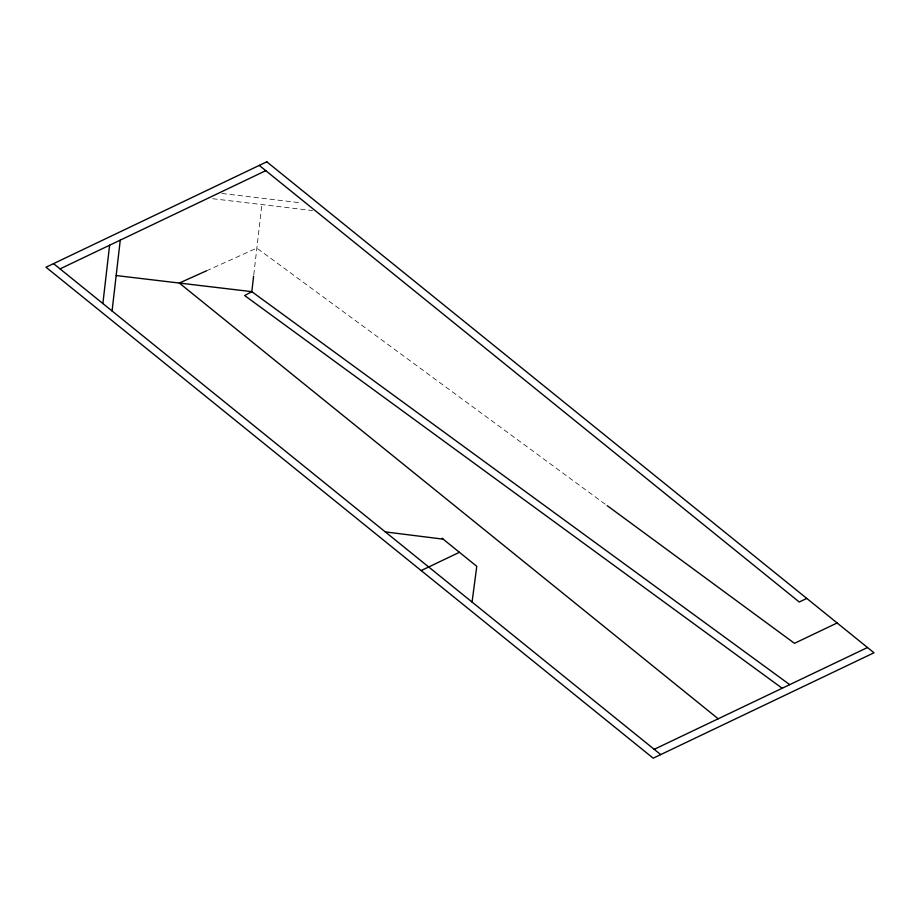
<?xml version="1.0" encoding="UTF-8"?>
<svg xmlns="http://www.w3.org/2000/svg" width="920" height="920" viewBox="0 0 920 920"><rect width="100%" height="100%" fill="white"/><g stroke="black" fill="none" stroke-linecap="round" stroke-linejoin="round"><path stroke-width="0.69" stroke-dasharray="4.6 3.45" d="M253.77 274.804L261.878 204.562M206.448 270.825L256.852 248.112L606.015 504.792M221.961 193.476L301.817 202.963M212.646 198.72L312.512 210.577"/><path stroke-width="1.38" d="M102.879 303.531L109.606 245.226M112.079 310.971L120.255 240.143M253.598 276.218L251.815 291.663L244.662 295.55L782.299 688.344M472.063 602.048L476.778 566.329L442.072 538.269M60.03 268.893L265.788 170.66M421.164 570.572L459.425 552.299M806.771 598.425L799.25 602.013L259.279 165.405M837.131 622.966L794.477 643.333L607.177 505.643M654.212 749.34L867.491 647.519M206.448 270.825L179.308 283.049L718.198 718.796M116.162 275.551L251.815 291.663L789.716 684.652M385.319 531.909L443.175 539.154M53.532 263.626L660.721 754.595M266.8 161.816L46 267.226L653.2 758.183L874 652.774L266.8 161.816"/></g></svg>
